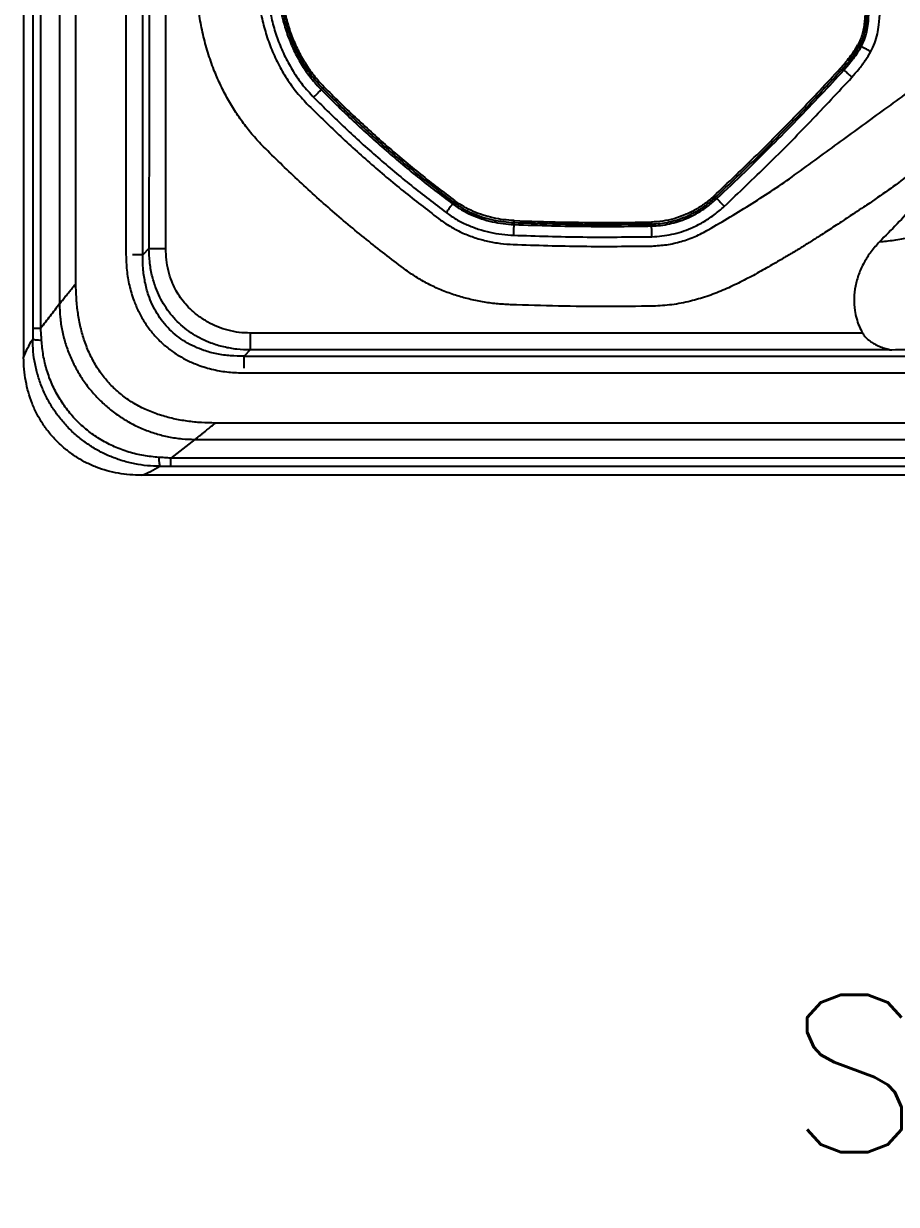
# Model space of a CAD drawing. Extents: x 939 to 1039, y 781 to 934.
# Drawn here: x 938.65 to 960.88, y 780.61 to 810.68 of the extents above; entities that cross this region are included whole.
import ezdxf
from ezdxf.enums import TextEntityAlignment as Align

# ---------------------------------------------------------------- set-up
doc = ezdxf.new("R2010")
doc.units = 0
doc.header["$MEASUREMENT"] = 0
doc.layers.add('1', color=4, linetype='Continuous')
doc.layers.add('DIM', color=3, linetype='Continuous')
doc.styles.add('SIMPLEX', font='simplex')

# ---------------------------------------------------------------- blocks, each defined once
blk = doc.blocks.new('Envoy')
at = {"layer": '1', "color": 4, "linetype": 'Continuous', "lineweight": 25}
for p, q in [((0, 88.174), (0, 3)), ((97.246, 0), (3, 0))]:
    blk.add_line(p, q, dxfattribs=at)
at = {"layer": '1', "color": 3, "linetype": 'Continuous', "lineweight": 25}
for p, q in [((0.914, 86.81), (0.914, 4.363)), ((1.332, 4.882), (1.332, 86.292)), ((2.607, 85.557), (2.607, 5.616)), ((21.329, 10.914), (21.289, 10.936)), ((20.888, 10.316), (20.834, 10.326)), ((7.579, 9.82), (7.613, 9.855)), ((10.924, 6.909), (10.955, 6.948)), ((17.654, 7.045), (17.61, 7.07)), ((12.49, 6.386), (12.489, 6.436)), ((15.992, 6.349), (15.987, 6.398)), ((3.192, 5.772), (3.037, 5.616)), ((5.772, 3.192), (5.616, 3.037)), ((5.616, 3.037), (30.897, 3.037)), ((5.616, 2.607), (30.897, 2.607)), ((31.499, 1.332), (4.882, 1.332)), ((4.363, 0.914), (3.746, 0.435)), ((4.363, 0.914), (31.499, 0.914)), ((31.418, 0.436), (3.746, 0.435)), ((3.746, 0.232), (31.459, 0.232))]:
    blk.add_line(p, q, dxfattribs=at)
at = {"layer": '1', "color": 3, "linetype": 'Continuous', "lineweight": 25, "flags": 128}
for points in [[(0.232, 87.427), (0.232, 45.373), (0.232, 3.746)], [(0.435, 3.746), (0.436, 45.373), (0.435, 87.427)], [(3.037, 5.616), (3.037, 45.587), (3.037, 85.557)]]:
    blk.add_lwpolyline(points, dxfattribs=at)
at = {"layer": '1', "color": 3, "linetype": 'Continuous', "lineweight": 25}
for points, knots in [([(3.251, 31.75), (3.244, 30.653), (3.228, 28.458), (3.206, 25.164), (3.199, 21.87), (3.197, 19.322), (3.196, 17.518), (3.195, 16.459), (3.195, 15.407), (3.195, 14.375), (3.194, 13.366), (3.194, 12.369), (3.194, 11.329), (3.193, 10.232), (3.193, 9.09), (3.193, 7.958), (3.193, 6.854), (3.192, 6.129), (3.192, 5.772)], [0, 0, 0, 0, 0.126697, 0.253507, 0.380328, 0.507101, 0.54778, 0.58868, 0.629363, 0.669222, 0.707924, 0.745851, 0.784354, 0.828083, 0.872465, 0.91631, 0.958759, 1, 1, 1, 1]), ([(3.621, 5.772), (3.621, 6.215), (3.621, 7.118), (3.621, 8.496), (3.621, 9.902), (3.621, 11.299), (3.621, 12.664), (3.621, 14.017), (3.621, 15.39), (3.621, 16.792), (3.621, 18.803), (3.621, 21.41), (3.625, 24.61), (3.638, 27.811), (3.655, 29.944), (3.663, 31.011)], [0, 0, 0, 0, 0.052669, 0.107409, 0.163794, 0.219689, 0.273463, 0.326034, 0.380567, 0.436603, 0.492749, 0.619576, 0.746381, 0.873148, 1, 1, 1, 1]), ([(21.416, 13.511), (21.399, 13.442), (21.363, 13.301), (21.35, 13.081), (21.354, 12.863), (21.37, 12.642), (21.39, 12.426), (21.41, 12.209), (21.425, 11.997), (21.431, 11.782), (21.422, 11.585), (21.399, 11.409), (21.364, 11.252), (21.315, 11.102), (21.268, 11.006), (21.245, 10.959)], [0, 0, 0, 0, 0.082256, 0.168713, 0.253745, 0.335403, 0.425252, 0.504525, 0.588667, 0.671435, 0.753433, 0.817002, 0.876955, 0.939218, 1, 1, 1, 1]), ([(21.289, 10.936), (21.313, 10.985), (21.362, 11.084), (21.422, 11.267), (21.464, 11.482), (21.481, 11.728), (21.477, 11.973), (21.458, 12.244), (21.429, 12.539), (21.405, 12.826), (21.4, 13.076), (21.412, 13.29), (21.447, 13.427), (21.464, 13.496)], [0, 0, 0, 0, 0.063543, 0.126939, 0.221783, 0.3164, 0.410715, 0.504701, 0.629567, 0.753925, 0.836487, 0.918547, 1, 1, 1, 1]), ([(21.329, 10.914), (21.358, 10.975), (21.418, 11.097), (21.474, 11.294), (21.515, 11.533), (21.528, 11.814), (21.512, 12.135), (21.481, 12.461), (21.456, 12.736), (21.445, 12.961), (21.446, 13.133), (21.461, 13.31), (21.49, 13.425), (21.505, 13.483)], [0, 0, 0, 0, 0.077709, 0.15595, 0.235149, 0.355864, 0.479137, 0.604679, 0.732441, 0.797162, 0.863405, 0.930888, 1, 1, 1, 1]), ([(21.575, 10.789), (21.61, 10.861), (21.68, 11.005), (21.746, 11.236), (21.793, 11.507), (21.808, 11.816), (21.791, 12.156), (21.76, 12.488), (21.733, 12.776), (21.723, 13.02), (21.729, 13.22), (21.759, 13.346), (21.773, 13.407)], [0, 0, 0, 0, 0.090495, 0.180336, 0.269162, 0.400142, 0.528155, 0.65352, 0.775571, 0.854222, 0.929587, 1, 1, 1, 1]), ([(6.112, 8.365), (6.021, 8.46), (5.84, 8.649), (5.597, 8.958), (5.374, 9.28), (5.174, 9.617), (4.998, 9.966), (4.833, 10.35), (4.687, 10.77), (4.564, 11.226), (4.474, 11.69), (4.414, 12.16), (4.402, 12.475), (4.396, 12.633)], [0, 0, 0, 0, 0.083413, 0.166707, 0.249968, 0.332704, 0.415706, 0.498929, 0.598643, 0.698677, 0.79898, 0.899461, 1, 1, 1, 1]), ([(5.942, 12.664), (5.949, 12.516), (5.965, 12.221), (6.032, 11.783), (6.134, 11.352), (6.273, 10.934), (6.449, 10.531), (6.665, 10.148), (6.917, 9.786), (7.116, 9.57), (7.216, 9.462)], [0, 0, 0, 0, 0.125672, 0.251258, 0.37655, 0.501438, 0.625945, 0.750254, 0.874741, 1, 1, 1, 1]), ([(6.178, 12.67), (6.185, 12.532), (6.2, 12.254), (6.263, 11.841), (6.358, 11.434), (6.488, 11.036), (6.655, 10.651), (6.859, 10.284), (7.099, 9.937), (7.289, 9.731), (7.384, 9.628)], [0, 0, 0, 0, 0.1244486, 0.2489377, 0.3735846, 0.4984308, 0.6234852, 0.7487584, 0.8742653, 1, 1, 1, 1]), ([(6.451, 12.678), (6.458, 12.546), (6.472, 12.283), (6.531, 11.892), (6.621, 11.508), (6.744, 11.134), (6.9, 10.772), (7.091, 10.43), (7.314, 10.107), (7.49, 9.915), (7.579, 9.82)], [0, 0, 0, 0, 0.1256692, 0.2512325, 0.3766611, 0.501886, 0.6268474, 0.7515158, 0.8758964, 1, 1, 1, 1]), ([(6.501, 12.675), (6.507, 12.546), (6.521, 12.288), (6.579, 11.905), (6.667, 11.527), (6.787, 11.158), (6.941, 10.801), (7.129, 10.462), (7.35, 10.141), (7.525, 9.951), (7.613, 9.855)], [0, 0, 0, 0, 0.124932, 0.249856, 0.374768, 0.49971, 0.624709, 0.749769, 0.87486, 1, 1, 1, 1]), ([(7.649, 9.89), (7.562, 9.984), (7.389, 10.172), (7.172, 10.488), (6.986, 10.823), (6.834, 11.176), (6.715, 11.54), (6.628, 11.914), (6.57, 12.294), (6.557, 12.549), (6.551, 12.677)], [0, 0, 0, 0, 0.12481, 0.249676, 0.374615, 0.499597, 0.624616, 0.749685, 0.874823, 1, 1, 1, 1]), ([(20.797, 10.36), (20.838, 10.405), (20.921, 10.499), (21.038, 10.648), (21.15, 10.8), (21.214, 10.907), (21.245, 10.959)], [0, 0, 0, 0, 0.244173, 0.501335, 0.757997, 1, 1, 1, 1]), ([(20.834, 10.326), (20.889, 10.389), (21.001, 10.517), (21.157, 10.718), (21.245, 10.864), (21.289, 10.936)], [0, 0, 0, 0, 0.327982, 0.67073, 1, 1, 1, 1]), ([(21.329, 10.914), (21.299, 10.863), (21.237, 10.757), (21.127, 10.605), (21.011, 10.456), (20.928, 10.362), (20.888, 10.316)], [0, 0, 0, 0, 0.2378722, 0.4950403, 0.7545252, 1, 1, 1, 1]), ([(21.245, 10.959), (21.25, 10.956), (21.262, 10.95), (21.276, 10.943), (21.286, 10.937), (21.288, 10.936), (21.289, 10.936)], [0, 0, 0, 0, 0.250011, 0.49999, 0.74999, 1, 1, 1, 1]), ([(21.575, 10.789), (21.543, 10.806), (21.481, 10.839), (21.401, 10.88), (21.344, 10.909), (21.334, 10.912), (21.329, 10.914)], [0, 0, 0, 0, 0.25001, 0.500003, 0.749994, 1, 1, 1, 1]), ([(19.635, 7.647), (19.833, 7.791), (20.223, 8.075), (20.8, 8.496), (21.369, 8.91), (21.94, 9.326), (22.514, 9.744), (23.084, 10.159), (23.459, 10.433), (23.645, 10.568)], [0, 0, 0, 0, 0.148011, 0.291899, 0.431664, 0.573804, 0.719036, 0.861101, 1, 1, 1, 1]), ([(21.094, 10.136), (21.152, 10.203), (21.27, 10.339), (21.434, 10.555), (21.528, 10.712), (21.575, 10.789)], [0, 0, 0, 0, 0.326701, 0.666412, 1, 1, 1, 1]), ([(17.575, 7.107), (17.944, 7.457), (18.682, 8.158), (19.757, 9.243), (20.45, 9.987), (20.797, 10.36)], [0, 0, 0, 0, 0.33337, 0.66663, 1, 1, 1, 1]), ([(17.61, 7.07), (17.979, 7.421), (18.717, 8.122), (19.793, 9.208), (20.487, 9.953), (20.834, 10.326)], [0, 0, 0, 0, 0.3333332, 0.6666668, 1, 1, 1, 1]), ([(17.654, 7.045), (17.895, 7.273), (18.368, 7.72), (19.05, 8.392), (19.695, 9.048), (20.306, 9.686), (20.697, 10.109), (20.888, 10.316)], [0, 0, 0, 0, 0.2161342, 0.4242007, 0.6241994, 0.8161321, 1, 1, 1, 1]), ([(20.834, 10.326), (20.833, 10.327), (20.832, 10.328), (20.823, 10.336), (20.811, 10.347), (20.802, 10.355), (20.797, 10.36)], [0, 0, 0, 0, 0.250014, 0.499999, 0.74999, 1, 1, 1, 1]), ([(20.888, 10.316), (20.892, 10.313), (20.901, 10.308), (20.949, 10.266), (21.016, 10.207), (21.068, 10.16), (21.094, 10.136)], [0, 0, 0, 0, 0.250008, 0.499999, 0.749993, 1, 1, 1, 1]), ([(17.843, 6.848), (18.215, 7.202), (18.96, 7.91), (20.044, 9.007), (20.744, 9.76), (21.094, 10.136)], [0, 0, 0, 0, 0.33336, 0.666694, 1, 1, 1, 1]), ([(7.384, 9.628), (7.409, 9.652), (7.459, 9.702), (7.523, 9.764), (7.568, 9.809), (7.575, 9.816), (7.579, 9.82)], [0, 0, 0, 0, 0.250003, 0.499999, 0.749992, 1, 1, 1, 1]), ([(7.384, 9.628), (7.649, 9.365), (8.18, 8.839), (9.013, 8.09), (9.87, 7.369), (10.463, 6.916), (10.76, 6.69)], [0, 0, 0, 0, 0.250001, 0.500002, 0.750001, 1, 1, 1, 1]), ([(7.579, 9.82), (7.837, 9.564), (8.357, 9.048), (9.177, 8.31), (10.03, 7.59), (10.625, 7.137), (10.924, 6.909)], [0, 0, 0, 0, 0.245904, 0.49454, 0.745904, 1, 1, 1, 1]), ([(7.613, 9.855), (7.614, 9.856), (7.615, 9.857), (7.624, 9.866), (7.635, 9.877), (7.644, 9.886), (7.649, 9.89)], [0, 0, 0, 0, 0.250002, 0.49998, 0.749997, 1, 1, 1, 1]), ([(7.613, 9.855), (7.876, 9.595), (8.401, 9.075), (9.225, 8.334), (10.073, 7.62), (10.661, 7.172), (10.955, 6.948)], [0, 0, 0, 0, 0.25, 0.5, 0.75, 1, 1, 1, 1]), ([(7.649, 9.89), (7.911, 9.631), (8.435, 9.111), (9.258, 8.371), (10.104, 7.659), (10.691, 7.211), (10.984, 6.988)], [0, 0, 0, 0, 0.25, 0.5, 0.75, 1, 1, 1, 1]), ([(24.966, 9.773), (24.911, 9.722), (24.796, 9.617), (24.62, 9.457), (24.442, 9.294), (24.269, 9.136), (24.097, 8.981), (23.848, 8.757), (23.516, 8.463), (23.077, 8.085), (22.6, 7.695), (22.084, 7.3), (21.726, 7.055), (21.547, 6.933)], [0, 0, 0, 0, 0.0508879, 0.104586, 0.1607111, 0.2136528, 0.2625545, 0.3168957, 0.4391128, 0.5618235, 0.7079803, 0.8539667, 1, 1, 1, 1]), ([(25.218, 9.694), (24.943, 9.372), (24.394, 8.73), (23.547, 7.786), (22.685, 6.856), (22.095, 6.251), (21.8, 5.948)], [0, 0, 0, 0, 0.250009, 0.500037, 0.750027, 1, 1, 1, 1]), ([(7.216, 9.462), (7.484, 9.197), (8.018, 8.667), (8.858, 7.912), (9.721, 7.185), (10.32, 6.728), (10.619, 6.5)], [0, 0, 0, 0, 0.250001, 0.5, 0.749999, 1, 1, 1, 1]), ([(9.737, 5.226), (9.418, 5.468), (8.781, 5.952), (7.861, 6.722), (6.966, 7.523), (6.396, 8.084), (6.112, 8.365)], [0, 0, 0, 0, 0.2498868, 0.4999983, 0.7499737, 1, 1, 1, 1]), ([(17.437, 6.252), (17.624, 6.362), (17.998, 6.581), (18.554, 6.921), (19.103, 7.271), (19.458, 7.521), (19.635, 7.647)], [0, 0, 0, 0, 0.250007, 0.500009, 0.750015, 1, 1, 1, 1]), ([(10.984, 6.988), (10.981, 6.983), (10.973, 6.972), (10.963, 6.959), (10.956, 6.95), (10.955, 6.949), (10.955, 6.948)], [0, 0, 0, 0, 0.250011, 0.500011, 0.750001, 1, 1, 1, 1]), ([(10.955, 6.948), (11.03, 6.896), (11.18, 6.792), (11.426, 6.67), (11.682, 6.573), (11.947, 6.502), (12.216, 6.454), (12.398, 6.442), (12.489, 6.436)], [0, 0, 0, 0, 0.166892, 0.333664, 0.50035, 0.666938, 0.833517, 1, 1, 1, 1]), ([(12.491, 6.486), (12.401, 6.492), (12.222, 6.504), (11.957, 6.551), (11.697, 6.621), (11.445, 6.716), (11.204, 6.836), (11.057, 6.937), (10.984, 6.988)], [0, 0, 0, 0, 0.167347, 0.334544, 0.500514, 0.668089, 0.834777, 1, 1, 1, 1]), ([(17.575, 7.107), (17.502, 7.043), (17.354, 6.914), (17.106, 6.756), (16.843, 6.626), (16.565, 6.529), (16.278, 6.465), (16.083, 6.453), (15.986, 6.448)], [0, 0, 0, 0, 0.166531, 0.333656, 0.500172, 0.667211, 0.833594, 1, 1, 1, 1]), ([(15.987, 6.398), (16.062, 6.402), (16.211, 6.409), (16.433, 6.447), (16.65, 6.505), (16.885, 6.591), (17.131, 6.712), (17.384, 6.874), (17.534, 7.005), (17.61, 7.07)], [0, 0, 0, 0, 0.125114, 0.25019, 0.37522, 0.500217, 0.66681, 0.833401, 1, 1, 1, 1]), ([(15.992, 6.349), (16.068, 6.353), (16.221, 6.36), (16.448, 6.4), (16.67, 6.46), (16.91, 6.549), (17.163, 6.675), (17.422, 6.842), (17.577, 6.978), (17.654, 7.045)], [0, 0, 0, 0, 0.124317, 0.248935, 0.373801, 0.498866, 0.665802, 0.832889, 1, 1, 1, 1]), ([(21.547, 6.933), (21.495, 6.898), (21.369, 6.815), (21.191, 6.697), (21.005, 6.574), (20.832, 6.459), (20.658, 6.345), (20.487, 6.233), (20.294, 6.108), (20.074, 5.968), (19.831, 5.816), (19.589, 5.669), (19.297, 5.497), (18.964, 5.304), (18.585, 5.09), (18.202, 4.89), (17.807, 4.707), (17.4, 4.548), (17.119, 4.471), (16.98, 4.433)], [0, 0, 0, 0, 0.036392, 0.086275, 0.12231, 0.164615, 0.205498, 0.241729, 0.282045, 0.337426, 0.390805, 0.446791, 0.500015, 0.585087, 0.66753, 0.74961, 0.833078, 0.917286, 1, 1, 1, 1]), ([(17.61, 7.07), (17.609, 7.071), (17.608, 7.072), (17.6, 7.081), (17.589, 7.093), (17.58, 7.102), (17.575, 7.107)], [0, 0, 0, 0, 0.249989, 0.500007, 0.750012, 1, 1, 1, 1]), ([(17.843, 6.848), (17.819, 6.873), (17.771, 6.924), (17.71, 6.989), (17.665, 7.035), (17.658, 7.042), (17.654, 7.045)], [0, 0, 0, 0, 0.25001, 0.499999, 0.749993, 1, 1, 1, 1]), ([(10.76, 6.69), (10.781, 6.718), (10.823, 6.774), (10.877, 6.846), (10.915, 6.897), (10.921, 6.905), (10.924, 6.909)], [0, 0, 0, 0, 0.250005, 0.5, 0.749992, 1, 1, 1, 1]), ([(10.76, 6.69), (10.845, 6.631), (11.014, 6.514), (11.291, 6.377), (11.578, 6.267), (11.874, 6.187), (12.175, 6.133), (12.378, 6.12), (12.48, 6.113)], [0, 0, 0, 0, 0.1677809, 0.3350142, 0.5017631, 0.6681233, 0.8341848, 1, 1, 1, 1]), ([(10.924, 6.909), (11, 6.856), (11.152, 6.751), (11.402, 6.627), (11.663, 6.527), (11.933, 6.454), (12.21, 6.405), (12.397, 6.392), (12.49, 6.386)], [0, 0, 0, 0, 0.165188, 0.331099, 0.49764, 0.664724, 0.832233, 1, 1, 1, 1]), ([(15.998, 6.076), (16.084, 6.081), (16.254, 6.089), (16.507, 6.134), (16.755, 6.2), (17.021, 6.299), (17.3, 6.439), (17.587, 6.624), (17.758, 6.773), (17.843, 6.848)], [0, 0, 0, 0, 0.125553, 0.250894, 0.376042, 0.501023, 0.667435, 0.833725, 1, 1, 1, 1]), ([(10.619, 6.5), (10.71, 6.438), (10.891, 6.312), (11.187, 6.164), (11.496, 6.045), (11.815, 5.958), (12.14, 5.899), (12.36, 5.884), (12.47, 5.877)], [0, 0, 0, 0, 0.166639, 0.333263, 0.499971, 0.666639, 0.833322, 1, 1, 1, 1]), ([(12.48, 6.113), (12.481, 6.148), (12.484, 6.219), (12.487, 6.307), (12.49, 6.371), (12.49, 6.381), (12.49, 6.386)], [0, 0, 0, 0, 0.250002, 0.499997, 0.749993, 1, 1, 1, 1]), ([(12.489, 6.436), (12.489, 6.437), (12.489, 6.439), (12.49, 6.45), (12.49, 6.467), (12.491, 6.48), (12.491, 6.486)], [0, 0, 0, 0, 0.250008, 0.500013, 0.749999, 1, 1, 1, 1]), ([(12.489, 6.436), (13.072, 6.417), (14.237, 6.378), (15.404, 6.391), (15.987, 6.398)], [0, 0, 0, 0, 0.5000005, 1, 1, 1, 1]), ([(12.49, 6.386), (12.808, 6.375), (13.426, 6.353), (14.328, 6.339), (15.178, 6.336), (15.727, 6.345), (15.992, 6.349)], [0, 0, 0, 0, 0.272454, 0.529939, 0.772454, 1, 1, 1, 1]), ([(12.491, 6.486), (12.889, 6.472), (13.684, 6.443), (14.479, 6.439), (14.877, 6.437)], [0, 0, 0, 0, 0.5, 1, 1, 1, 1]), ([(14.877, 6.437), (15.062, 6.438), (15.431, 6.439), (15.801, 6.445), (15.986, 6.448)], [0, 0, 0, 0, 0.5, 1, 1, 1, 1]), ([(15.986, 6.448), (15.986, 6.441), (15.986, 6.429), (15.986, 6.412), (15.987, 6.401), (15.987, 6.399), (15.987, 6.398)], [0, 0, 0, 0, 0.249992, 0.499992, 0.749996, 1, 1, 1, 1]), ([(15.998, 6.076), (15.997, 6.111), (15.996, 6.181), (15.994, 6.27), (15.993, 6.333), (15.992, 6.344), (15.992, 6.349)], [0, 0, 0, 0, 0.25001, 0.499997, 0.749992, 1, 1, 1, 1]), ([(12.48, 6.113), (13.066, 6.094), (14.238, 6.056), (15.412, 6.07), (15.998, 6.076)], [0, 0, 0, 0, 0.499999, 1, 1, 1, 1]), ([(16.003, 5.839), (16.128, 5.847), (16.379, 5.862), (16.748, 5.948), (17.104, 6.073), (17.326, 6.192), (17.437, 6.252)], [0, 0, 0, 0, 0.25001, 0.499904, 0.749964, 1, 1, 1, 1]), ([(21.8, 5.948), (21.858, 5.953), (21.98, 5.964), (22.168, 5.989), (22.362, 6.021), (22.569, 6.061), (22.779, 6.111), (22.982, 6.167), (23.103, 6.208), (23.159, 6.226)], [0, 0, 0, 0, 0.118766, 0.253086, 0.391047, 0.528975, 0.701263, 0.861306, 1, 1, 1, 1]), ([(5.772, 3.192), (5.659, 3.196), (5.432, 3.203), (5.096, 3.262), (4.796, 3.353), (4.535, 3.466), (4.312, 3.592), (4.103, 3.741), (3.911, 3.913), (3.74, 4.104), (3.591, 4.313), (3.465, 4.536), (3.352, 4.797), (3.262, 5.096), (3.203, 5.432), (3.196, 5.658), (3.192, 5.772)], [0, 0, 0, 0, 0.083083, 0.166269, 0.249553, 0.312095, 0.37472, 0.437446, 0.500207, 0.562949, 0.625626, 0.688191, 0.750639, 0.833798, 0.916928, 1, 1, 1, 1]), ([(3.192, 5.772), (3.217, 5.772), (3.267, 5.772), (3.372, 5.772), (3.492, 5.772), (3.578, 5.772), (3.621, 5.772)], [0, 0, 0, 0, 0.250001, 0.500001, 0.749999, 1, 1, 1, 1]), ([(5.772, 3.621), (5.677, 3.625), (5.488, 3.631), (5.21, 3.687), (4.941, 3.775), (4.686, 3.897), (4.449, 4.052), (4.252, 4.22), (4.092, 4.393), (3.965, 4.563), (3.857, 4.746), (3.758, 4.961), (3.68, 5.209), (3.63, 5.488), (3.624, 5.677), (3.621, 5.772)], [0, 0, 0, 0, 0.083459, 0.166849, 0.250094, 0.333211, 0.41634, 0.499562, 0.56204, 0.624549, 0.687065, 0.749586, 0.833006, 0.916511, 1, 1, 1, 1]), ([(12.47, 5.877), (13.059, 5.858), (14.236, 5.819), (15.414, 5.832), (16.003, 5.839)], [0, 0, 0, 0, 0.5, 1, 1, 1, 1]), ([(21.8, 5.948), (21.725, 5.865), (21.575, 5.701), (21.398, 5.422), (21.263, 5.127), (21.177, 4.82), (21.142, 4.508), (21.157, 4.232), (21.206, 3.998), (21.27, 3.803), (21.332, 3.682), (21.363, 3.621)], [0, 0, 0, 0, 0.132149, 0.26182, 0.38907, 0.514064, 0.637075, 0.758557, 0.83916, 0.919555, 1, 1, 1, 1]), ([(2.607, 5.616), (2.611, 5.485), (2.619, 5.221), (2.686, 4.829), (2.79, 4.479), (2.921, 4.173), (3.067, 3.911), (3.241, 3.666), (3.442, 3.442), (3.666, 3.241), (3.911, 3.067), (4.173, 2.921), (4.479, 2.79), (4.829, 2.686), (5.221, 2.619), (5.485, 2.611), (5.616, 2.607)], [0, 0, 0, 0, 0.0826451, 0.1656493, 0.2489236, 0.311556, 0.3743047, 0.437141, 0.5000257, 0.56291, 0.6257364, 0.6884778, 0.7511086, 0.8343778, 0.9173766, 1, 1, 1, 1]), ([(3.037, 5.616), (3.012, 5.616), (2.962, 5.616), (2.868, 5.616), (2.799, 5.616), (2.771, 5.616)], [0, 0, 0, 0, 0.370265, 0.740534, 1, 1, 1, 1]), ([(5.616, 3.037), (5.5, 3.036), (5.268, 3.036), (4.922, 3.084), (4.614, 3.165), (4.347, 3.272), (4.118, 3.394), (3.906, 3.541), (3.713, 3.713), (3.542, 3.906), (3.394, 4.118), (3.272, 4.346), (3.165, 4.614), (3.084, 4.922), (3.036, 5.268), (3.036, 5.5), (3.037, 5.616)], [0, 0, 0, 0, 0.084114, 0.167945, 0.251385, 0.313742, 0.375922, 0.437975, 0.499974, 0.561975, 0.624038, 0.686224, 0.748583, 0.832027, 0.915865, 1, 1, 1, 1]), ([(12.398, 4.344), (12.279, 4.35), (12.042, 4.364), (11.687, 4.413), (11.339, 4.485), (10.995, 4.582), (10.662, 4.703), (10.338, 4.851), (10.027, 5.022), (9.833, 5.159), (9.737, 5.226)], [0, 0, 0, 0, 0.125941, 0.250666, 0.376681, 0.500884, 0.6266, 0.750298, 0.876016, 1, 1, 1, 1]), ([(0.914, 4.363), (0.926, 4.378), (0.95, 4.408), (0.987, 4.455), (1.024, 4.502), (1.063, 4.55), (1.101, 4.598), (1.139, 4.645), (1.177, 4.692), (1.214, 4.738), (1.255, 4.788), (1.294, 4.835), (1.321, 4.868), (1.332, 4.882)], [0, 0, 0, 0, 0.08867, 0.182455, 0.276379, 0.365965, 0.462279, 0.55059, 0.636134, 0.732211, 0.813882, 0.921485, 1, 1, 1, 1]), ([(4.882, 1.332), (4.764, 1.334), (4.525, 1.338), (4.169, 1.374), (3.812, 1.437), (3.465, 1.531), (3.129, 1.659), (2.813, 1.822), (2.52, 2.021), (2.255, 2.254), (2.021, 2.519), (1.823, 2.812), (1.659, 3.129), (1.531, 3.464), (1.437, 3.812), (1.374, 4.168), (1.338, 4.525), (1.334, 4.764), (1.332, 4.882)], [0, 0, 0, 0, 0.061835, 0.125647, 0.188031, 0.251842, 0.314473, 0.376253, 0.438536, 0.499988, 0.561315, 0.623597, 0.68557, 0.747982, 0.811883, 0.874356, 0.938149, 1, 1, 1, 1]), ([(0.914, 4.363), (0.833, 4.26), (0.672, 4.055), (0.514, 3.849), (0.435, 3.746)], [0, 0, 0, 0, 0.499999, 1, 1, 1, 1]), ([(0.914, 4.363), (0.917, 4.251), (0.924, 4.026), (0.976, 3.694), (1.057, 3.367), (1.171, 3.051), (1.316, 2.745), (1.49, 2.453), (1.694, 2.178), (1.924, 1.924), (2.179, 1.693), (2.453, 1.49), (2.745, 1.315), (3.051, 1.17), (3.368, 1.057), (3.694, 0.975), (4.026, 0.924), (4.251, 0.917), (4.363, 0.914)], [0, 0, 0, 0, 0.06215, 0.124777, 0.185771, 0.248564, 0.310676, 0.373243, 0.436892, 0.499999, 0.56323, 0.626874, 0.689241, 0.751565, 0.814272, 0.875188, 0.937854, 1, 1, 1, 1]), ([(16.031, 4.308), (15.631, 4.303), (14.827, 4.293), (13.616, 4.305), (12.806, 4.331), (12.398, 4.344)], [0, 0, 0, 0, 0.330408, 0.663703, 1, 1, 1, 1]), ([(16.98, 4.433), (16.823, 4.399), (16.511, 4.331), (16.191, 4.316), (16.031, 4.308)], [0, 0, 0, 0, 0.500016, 1, 1, 1, 1]), ([(0.232, 3.746), (0.232, 3.701), (0.232, 3.608), (0.231, 3.515), (0.231, 3.468)], [0, 0, 0, 0, 0.491619, 1, 1, 1, 1]), ([(0.232, 3.746), (0.237, 3.746), (0.248, 3.746), (0.292, 3.746), (0.353, 3.746), (0.408, 3.746), (0.435, 3.746)], [0, 0, 0, 0, 0.25, 0.5, 0.750001, 1, 1, 1, 1]), ([(0.457, 3.442), (0.454, 3.493), (0.448, 3.595), (0.439, 3.696), (0.435, 3.746)], [0, 0, 0, 0, 0.504092, 1, 1, 1, 1]), ([(5.772, 3.621), (5.772, 3.578), (5.772, 3.492), (5.772, 3.372), (5.772, 3.266), (5.772, 3.217), (5.772, 3.192)], [0, 0, 0, 0, 0.250004, 0.500005, 0.750001, 1, 1, 1, 1]), ([(21.363, 3.621), (18.781, 3.621), (13.584, 3.62), (8.387, 3.621), (5.772, 3.621)], [0, 0, 0, 0, 0.496784, 1, 1, 1, 1]), ([(21.363, 3.621), (21.381, 3.593), (21.409, 3.549), (21.456, 3.499), (21.508, 3.451), (21.578, 3.398), (21.676, 3.339), (21.792, 3.285), (21.923, 3.236), (22.013, 3.212), (22.058, 3.199)], [0, 0, 0, 0, 0.115337, 0.177026, 0.242078, 0.360603, 0.489021, 0.654158, 0.825352, 1, 1, 1, 1]), ([(0, 3), (0.03, 3.078), (0.09, 3.234), (0.184, 3.39), (0.231, 3.468)], [0, 0, 0, 0, 0.500001, 1, 1, 1, 1]), ([(0.231, 3.468), (0.237, 3.465), (0.249, 3.46), (0.298, 3.453), (0.366, 3.447), (0.427, 3.444), (0.457, 3.442)], [0, 0, 0, 0, 0.2499999, 0.5000042, 0.7500041, 1, 1, 1, 1]), ([(3.468, 0.231), (3.362, 0.234), (3.15, 0.239), (2.833, 0.287), (2.521, 0.364), (2.22, 0.471), (1.933, 0.606), (1.662, 0.769), (1.407, 0.957), (1.171, 1.171), (0.958, 1.407), (0.769, 1.661), (0.607, 1.932), (0.471, 2.219), (0.364, 2.521), (0.287, 2.833), (0.239, 3.15), (0.234, 3.362), (0.231, 3.468)], [0, 0, 0, 0, 0.062198, 0.125056, 0.188535, 0.25145, 0.313405, 0.375187, 0.437338, 0.499922, 0.562511, 0.624673, 0.686467, 0.748426, 0.811373, 0.874881, 0.937776, 1, 1, 1, 1]), ([(3.442, 0.457), (3.314, 0.469), (3.055, 0.493), (2.676, 0.585), (2.312, 0.719), (1.971, 0.896), (1.655, 1.112), (1.366, 1.366), (1.112, 1.654), (0.896, 1.97), (0.719, 2.312), (0.585, 2.676), (0.493, 3.055), (0.469, 3.314), (0.457, 3.442)], [0, 0, 0, 0, 0.083521, 0.168142, 0.252179, 0.334484, 0.416837, 0.499915, 0.583008, 0.665373, 0.747697, 0.831798, 0.91645, 1, 1, 1, 1]), ([(5.616, 2.729), (5.616, 2.731), (5.616, 2.776), (5.616, 2.856), (5.616, 2.962), (5.616, 3.012), (5.616, 3.037)], [0, 0, 0, 0, 0.014937, 0.343291, 0.671647, 1, 1, 1, 1]), ([(22.058, 3.199), (19.36, 3.197), (13.931, 3.193), (8.502, 3.193), (5.772, 3.192)], [0, 0, 0, 0, 0.497001, 1, 1, 1, 1]), ([(22.058, 3.199), (22.06, 3.199), (22.078, 3.199), (22.333, 3.2), (22.714, 3.2), (23.163, 3.201), (23.418, 3.202), (23.546, 3.202), (23.59, 3.202)], [0, 0, 0, 0, 0.0037616, 0.035351, 0.4995258, 0.7495857, 0.913479, 1, 1, 1, 1]), ([(4.363, 0.914), (4.364, 0.914), (4.364, 0.915), (4.366, 0.916), (4.368, 0.918), (4.372, 0.921), (4.379, 0.927), (4.392, 0.937), (4.416, 0.956), (4.448, 0.981), (4.484, 1.01), (4.529, 1.045), (4.582, 1.088), (4.639, 1.134), (4.691, 1.176), (4.738, 1.214), (4.788, 1.255), (4.835, 1.294), (4.868, 1.321), (4.882, 1.332)], [0, 0, 0, 0, 0.002803, 0.005002, 0.008946, 0.016012, 0.028716, 0.051656, 0.093468, 0.170831, 0.242829, 0.307236, 0.429787, 0.549614, 0.635193, 0.731155, 0.813338, 0.921578, 1, 1, 1, 1]), ([(3.746, 0.435), (3.696, 0.439), (3.595, 0.448), (3.493, 0.454), (3.442, 0.457)], [0, 0, 0, 0, 0.492979, 1, 1, 1, 1]), ([(3.442, 0.457), (3.444, 0.427), (3.447, 0.366), (3.453, 0.298), (3.46, 0.249), (3.465, 0.237), (3.468, 0.231)], [0, 0, 0, 0, 0.249999, 0.5, 0.75, 1, 1, 1, 1]), ([(3.746, 0.232), (3.746, 0.237), (3.746, 0.248), (3.746, 0.292), (3.746, 0.353), (3.746, 0.408), (3.746, 0.435)], [0, 0, 0, 0, 0.249999, 0.5, 0.749997, 1, 1, 1, 1]), ([(3, 0), (3.078, 0.03), (3.234, 0.09), (3.39, 0.184), (3.468, 0.231)], [0, 0, 0, 0, 0.500001, 1, 1, 1, 1]), ([(3.468, 0.231), (3.515, 0.231), (3.608, 0.232), (3.701, 0.232), (3.746, 0.232)], [0, 0, 0, 0, 0.511314, 1, 1, 1, 1])]:
    blk.add_open_spline(points, degree=3, knots=knots, dxfattribs=at)
at = {"layer": '1', "color": 4, "linetype": 'Continuous', "lineweight": 25}
blk.add_open_spline([(3, 0), (2.901, 0.003), (2.705, 0.008), (2.412, 0.05), (2.125, 0.113), (1.845, 0.204), (1.576, 0.325), (1.321, 0.474), (1.081, 0.649), (0.859, 0.847), (0.659, 1.069), (0.483, 1.308), (0.333, 1.564), (0.21, 1.834), (0.117, 2.116), (0.052, 2.406), (0.009, 2.701), (0.003, 2.9), (0, 3)], degree=3, knots=[0, 0, 0, 0, 0.0623657, 0.1246385, 0.1866444, 0.2485231, 0.310634, 0.3730202, 0.4355716, 0.4982787, 0.5611431, 0.623947, 0.6864673, 0.7488266, 0.8112778, 0.8740058, 0.9369704, 1, 1, 1, 1], dxfattribs=at)

msp = doc.modelspace()

# ---------------------------------------------------------------- block references
at = {"layer": '1'}
msp.add_blockref('Envoy', (938.654, 799.174), dxfattribs=at)

# ---------------------------------------------------------------- texts
at = {"layer": 'DIM', "style": 'SIMPLEX'}
msp.add_text('SCALE: 1/4" = 1\'-0"', height=4, dxfattribs=at).set_placement((988.009, 781.943), align=Align.CENTER)

doc.saveas('drawing.dxf')
